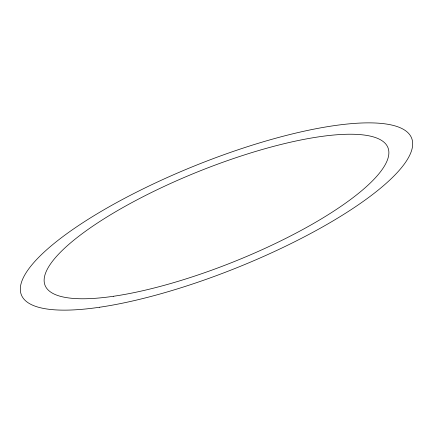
<?xml version="1.0" encoding="UTF-8"?>
<svg xmlns="http://www.w3.org/2000/svg" width="433" height="433" viewBox="0 0 433 433"><rect width="100%" height="100%" fill="white"/><g stroke="black" fill="none" stroke-linecap="round" stroke-linejoin="round"><path stroke-width="0.65" d="M99.303 307.284A210.276 55.132 -21.9 0 0 411.35 151.236A210.276 55.132 -21.9 0 0 138.847 190.985A210.276 55.132 -21.9 0 0 99.303 307.284M113.527 296.264A184.756 48.442 -21.9 0 0 387.703 159.155A184.756 48.442 -21.9 0 0 148.27 194.081A184.756 48.442 -21.9 0 0 113.527 296.264"/></g></svg>
